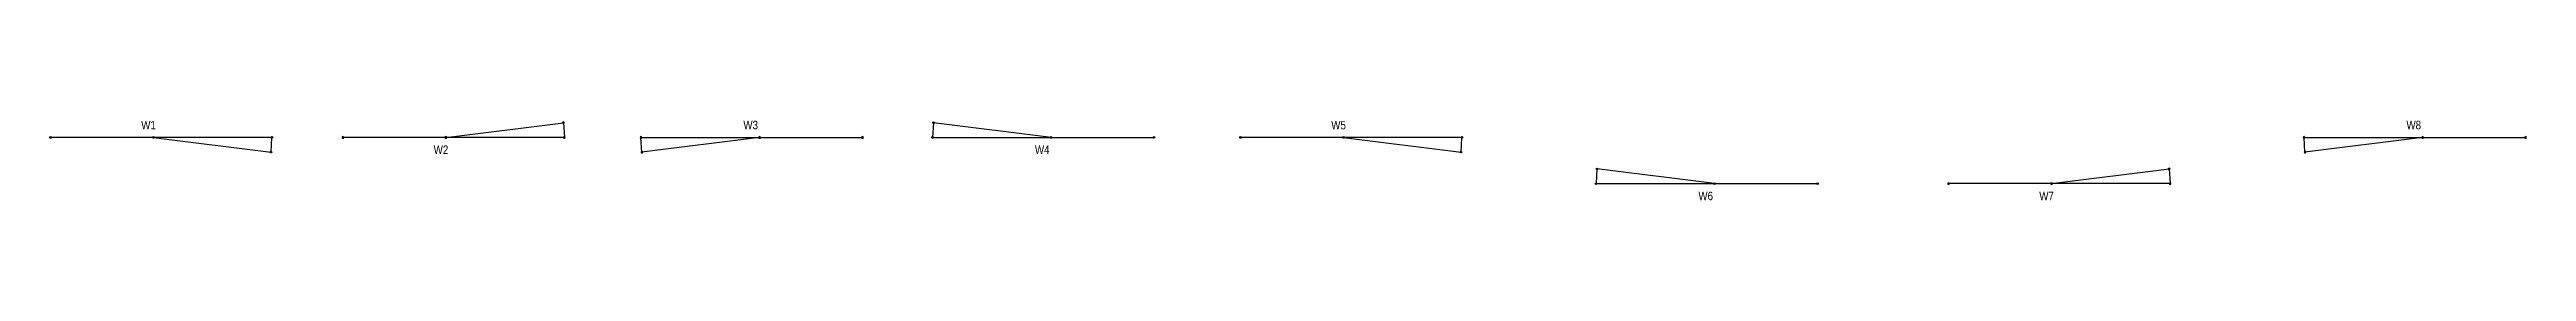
# Model space of a CAD drawing. Header units: metres. Extents: x -2908 to -2617, y 4309 to 4318.
import ezdxf

# ---------------------------------------------------------------- set-up
doc = ezdxf.new("R2010")
doc.units = ezdxf.units.M
doc.layers.add('Data_Attributes', color=7, linetype='Continuous', plot=False)
doc.layers.add('Data_Geometry', color=7, linetype='Continuous', plot=False)
doc.layers.add('PLACEMENT-Theoretical Switch Triangle New', color=7, linetype='Continuous')
doc.styles.add('ARIAL NARROW', font='ARIALN.TTF')

# ---------------------------------------------------------------- blocks, each defined once
blk = doc.blocks.new('Switch Data Management')
at = {"layer": 'Data_Geometry'}
for centre in [(-12.1, 0), (0, 0), (13.93, 0), (13.82, -1.73)]:
    blk.add_circle(centre, 0.1, dxfattribs=at)
at = {"layer": 'PLACEMENT-Theoretical Switch Triangle New'}
blk.add_lwpolyline([(0, 0), (13.82, -1.73), (13.93, 0), (-12.1, 0)], dxfattribs=at)
at = {"style": 'ARIAL NARROW', "flags": 1}
blk.add_attdef('ALIGNMENT', (-2.75, 3.35), '', height=1, dxfattribs=at)
at = {"style": 'ARIAL NARROW'}
blk.add_attdef('NAME', (-1.43, 0.95), '', height=1, dxfattribs=at)
at = {"layer": 'Data_Attributes', "style": 'ARIAL NARROW', "flags": 1}
for tag, p in [('POINT0', (15.35, 3.33)), ('POINT1', (15.35, 2.01)), ('POINT2', (15.35, 0.73)), ('POINT3', (15.35, -0.5))]:
    blk.add_attdef(tag, p, '', height=1, dxfattribs=at)

msp = doc.modelspace()

# ---------------------------------------------------------------- block references
for p, values in [((-2895.73, 4316.16), {'NAME': 'W1'}), ((-2755.91, 4316.16), {'NAME': 'W5'})]:
    msp.add_blockref('Switch Data Management', p).add_auto_attribs(values)
ref = msp.add_blockref('Switch Data Management', (-2861.37, 4316.16), dxfattribs=dict(xscale=-1, rotation=180))
ref.add_attrib('NAME', 'W2', (-2862.8, 4314.21), dxfattribs={"height": 1, "style": 'ARIAL NARROW'})
ref = msp.add_blockref('Switch Data Management', (-2824.51, 4316.16), dxfattribs=dict(xscale=-1))
ref.add_attrib('NAME', 'W3', (-2826.41, 4317.12), dxfattribs={"height": 1, "style": 'ARIAL NARROW'})
ref = msp.add_blockref('Switch Data Management', (-2790.26, 4316.16), dxfattribs=dict(rotation=180))
ref.add_attrib('NAME', 'W4', (-2792.16, 4314.21), dxfattribs={"height": 1, "style": 'ARIAL NARROW'})
ref = msp.add_blockref('Switch Data Management', (-2629.11, 4316.16), dxfattribs=dict(xscale=-1))
ref.add_attrib('NAME', 'W8', (-2631.01, 4317.12), dxfattribs={"height": 1, "style": 'ARIAL NARROW'})
ref = msp.add_blockref('Switch Data Management', (-2712.3, 4310.71), dxfattribs=dict(rotation=180))
ref.add_attrib('NAME', 'W6', (-2714.2, 4308.76), dxfattribs={"height": 1, "style": 'ARIAL NARROW'})
ref = msp.add_blockref('Switch Data Management', (-2672.71, 4310.71), dxfattribs=dict(xscale=-1, rotation=180))
ref.add_attrib('NAME', 'W7', (-2674.15, 4308.76), dxfattribs={"height": 1, "style": 'ARIAL NARROW'})

doc.saveas('drawing.dxf')
